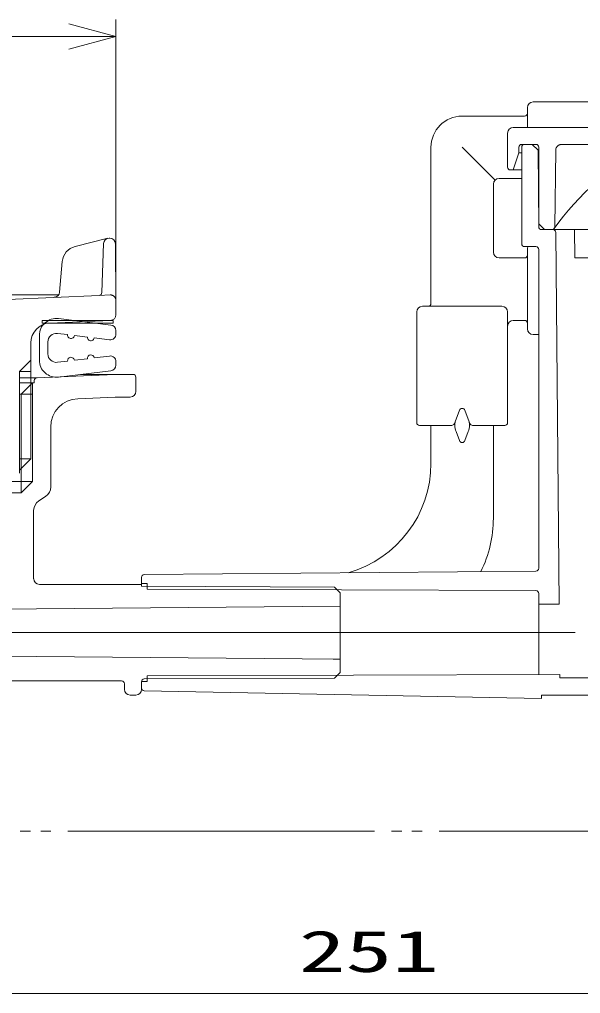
# Model space of a CAD drawing. Units: millimetres on the paper. Extents: x -305 to 305, y -152 to 152.
# Drawn here: x -138.7 to -105.8, y 16.1 to 73.3 of the extents above; entities that cross this region are included whole.
import ezdxf
from ezdxf.enums import TextEntityAlignment as Align

# ---------------------------------------------------------------- set-up
doc = ezdxf.new("R2010")
doc.units = ezdxf.units.MM
for name, pattern in [('LONG_CHAIN', [21, 18, -1, 1, -1]), ('LONG_DASHED2', [13, 12, -1]), ('LONG_DOUBLE_CHAIN', [21.8, 18, -1, 0.6, -0.6, 0.6, -1])]:
    doc.linetypes.add(name, pattern=pattern)
doc.layers.add('0-1_TV', color=7, linetype='Continuous', lineweight=9)
doc.layers.add('0-2_0', color=7, linetype='Continuous', lineweight=9)
doc.styles.add('ＭＳ ゴシック', font='')
doc.styles.get('ＭＳ ゴシック').set_extended_font_data('MS Gothic')

# ---------------------------------------------------------------- blocks, each defined once
blk = doc.blocks.new('_OPEN30')
at = {"layer": '0-2_0'}
blk.add_line((0, 0), (-1, 0), dxfattribs=at)
blk.add_lwpolyline([(-1, 0.2679), (0, 0), (-1, -0.2679)], dxfattribs=at)

msp = doc.modelspace()

# ---------------------------------------------------------------- linework, layer by layer
at = {"layer": '0-1_TV'}
for p, q in [((-133.042, 56.844), (-133.042, 73.35)), ((-185.939, 72.35), (-135.812, 72.35)), ((-108.876, 68.177), (-108.876, 67.012)), ((-102.042, 68.511), (-108.542, 68.511)), ((-112.709, 67.677), (-109.042, 67.677)), ((-100.131, 67.012), (-109.709, 67.012)), ((-110.042, 66.679), (-110.042, 64.679)), ((-114.542, 65.844), (-114.542, 56.677)), ((-112.709, 65.844), (-110.778, 63.913)), ((-109.376, 65.845), (-109.376, 65.512)), ((-108.376, 66.012), (-109.209, 66.012)), ((-109.209, 65.845), (-109.209, 60.179)), ((-108.25, 65.679), (-108.589, 66.012)), ((-108.209, 65.845), (-108.209, 61.345)), ((-109.709, 64.512), (-109.376, 65.512)), ((-109.376, 65.512), (-109.209, 65.512)), ((-108.25, 65.679), (-108.209, 65.679)), ((-108.25, 65.679), (-108.21, 61.177)), ((-108.209, 65.345), (-108.247, 65.345)), ((-108.209, 65.179), (-108.245, 65.179)), ((-109.876, 64.512), (-109.209, 64.512)), ((-110.876, 63.677), (-110.876, 59.677)), ((-110.542, 64.011), (-109.209, 64.011)), ((-108.229, 63.345), (-108.209, 63.345)), ((-108.209, 61.345), (-107.876, 61.012)), ((-108.044, 61.012), (-98.396, 61.012)), ((-107.374, 61.012), (-108.044, 61.012)), ((-107.208, 60.847), (-107.017, 39.012)), ((-135.44, 60.017), (-133.518, 60.501)), ((-133.77, 60.189), (-133.87, 57.31)), ((-133.437, 60.511), (-133.405, 60.511)), ((-133.071, 60.18), (-133.042, 56.847)), ((-109.042, 60.012), (-108.376, 60.012)), ((-108.876, 57.511), (-108.876, 59.844)), ((-108.209, 59.845), (-108.209, 41.124)), ((-136.193, 59.135), (-136.35, 57.338)), ((-109.042, 59.344), (-110.542, 59.344)), ((-108.876, 55.177), (-108.876, 57.511)), ((-145.193, 57.177), (-136.408, 57.177)), ((-134.032, 57.149), (-139.39, 56.915)), ((-133.042, 56.844), (-133.042, 56.01)), ((-115.376, 56.177), (-115.376, 49.677)), ((-112.709, 56.511), (-115.042, 56.511)), ((-112.709, 56.511), (-110.376, 56.511)), ((-110.042, 56.177), (-110.042, 49.677)), ((-137.376, 55.677), (-133.209, 55.677)), ((-137.376, 55.511), (-137.376, 55.677)), ((-137.376, 55.511), (-133.209, 55.511)), ((-133.361, 55.677), (-136.927, 55.521)), ((-133.336, 55.408), (-136.422, 55.781)), ((-133.209, 55.511), (-133.209, 55.677)), ((-109.042, 55.677), (-109.709, 55.677)), ((-135.884, 54.843), (-136.482, 54.915)), ((-133.042, 54.875), (-133.042, 55.077)), ((-138.042, 54.355), (-138.042, 47.544)), ((-137.542, 53.344), (-137.542, 54.788)), ((-137.042, 53.713), (-137.042, 54.419)), ((-134.717, 54.702), (-135.486, 54.795)), ((-133.416, 54.544), (-134.32, 54.654)), ((-108.209, 54.844), (-108.542, 54.844)), ((-138.709, 52.677), (-138.042, 53.344)), ((-135.884, 53.289), (-136.482, 53.217)), ((-134.717, 53.43), (-135.486, 53.337)), ((-133.416, 53.587), (-134.32, 53.478)), ((-133.042, 53.257), (-133.042, 53.055)), ((-138.709, 52.677), (-138.042, 52.677)), ((-138.709, 52.677), (-138.709, 46.711)), ((-133.336, 52.724), (-136.422, 52.351)), ((-138.709, 52.311), (-137.676, 52.311)), ((-137.842, 52.152), (-137.842, 52.011)), ((-133.109, 52.511), (-137.683, 52.311)), ((-135.103, 52.511), (-132.042, 52.511)), ((-131.876, 52.344), (-131.876, 51.511)), ((-138.709, 52.011), (-137.842, 52.011)), ((-137.942, 52.011), (-138.609, 51.344)), ((-137.942, 52.011), (-137.942, 46.211)), ((-138.709, 51.344), (-137.942, 51.344)), ((-138.609, 51.344), (-138.609, 45.544)), ((-133.08, 51.177), (-135.282, 51.081)), ((-133.08, 51.177), (-132.209, 51.177)), ((-113.168, 49.617), (-112.864, 50.404)), ((-113.07, 49.87), (-112.864, 50.404)), ((-112.25, 49.617), (-112.553, 50.404)), ((-112.348, 49.87), (-112.553, 50.404)), ((-136.876, 49.416), (-136.876, 45.901)), ((-113.323, 49.511), (-115.209, 49.511)), ((-114.542, 49.511), (-114.542, 47.277)), ((-110.209, 49.511), (-112.095, 49.511)), ((-110.876, 49.511), (-110.876, 44.058)), ((-113.07, 49.151), (-112.864, 48.617)), ((-112.348, 49.151), (-112.553, 48.617)), ((-138.709, 46.877), (-138.042, 47.544)), ((-138.709, 47.544), (-138.042, 47.544)), ((-144.079, 45.544), (-138.609, 45.544)), ((-137.173, 45.346), (-137.579, 45.075)), ((-137.876, 40.511), (-137.876, 44.521)), ((-131.377, 40.757), (-108.374, 40.958)), ((-137.542, 40.177), (-131.542, 40.177)), ((-131.542, 40.062), (-131.542, 40.59)), ((-131.542, 40.221), (-131.209, 40.221)), ((-131.542, 40.177), (-131.542, 40.062)), ((-131.542, 40.062), (-120.21, 40.012)), ((-131.209, 39.886), (-131.209, 40.221)), ((-108.375, 39.81), (-131.209, 39.886)), ((-119.876, 39.677), (-120.21, 40.012)), ((-119.876, 39.677), (-119.876, 35.011)), ((-108.209, 39.644), (-108.209, 34.879)), ((-108.209, 39.012), (-107.017, 39.012)), ((-119.876, 38.894), (-141.238, 38.708)), ((-119.876, 35.794), (-141.262, 35.981)), ((-119.876, 35.794), (-120.285, 35.794)), ((-119.876, 35.011), (-120.21, 34.676)), ((-132.709, 34.511), (-158.04, 34.511)), ((-132.542, 34.344), (-132.542, 34.011)), ((-131.542, 34.096), (-131.542, 34.467)), ((-131.542, 34.467), (-131.209, 34.467)), ((-131.542, 34.46), (-131.542, 34.011)), ((-131.376, 34.627), (-120.21, 34.676)), ((-106.981, 34.889), (-131.209, 34.802)), ((-131.209, 34.467), (-131.209, 34.802)), ((-106.981, 34.889), (-106.979, 34.679)), ((-106.979, 34.679), (-101.93, 34.679)), ((-108.042, 33.47), (-131.379, 33.929)), ((-131.876, 33.677), (-132.209, 33.677)), ((-60.376, 33.679), (-108.042, 33.679)), ((-108.042, 33.474), (-108.042, 33.679)), ((-79.979, 16.15), (-158.106, 16.15))]:
    msp.add_line(p, q, dxfattribs=at)
at = {"layer": '0-1_TV', "linetype": 'LONG_DASHED2'}
for p, q in [((-104.564, 66.012), (-106.88, 66.012)), ((-107.213, 65.683), (-107.273, 61.177)), ((-107.374, 61.012), (-97.488, 61.012)), ((-106.108, 61.012), (-106.094, 59.345)), ((-106.094, 59.345), (-47.574, 59.345)), ((-133.39, 57.177), (-134.032, 57.149))]:
    msp.add_line(p, q, dxfattribs=at)
at = {"layer": '0-1_TV', "linetype": 'LONG_CHAIN'}
for p, q in [((-160.876, 37.344), (-106.069, 37.344)), ((-134.45, 37.344), (-106.231, 37.344))]:
    msp.add_line(p, q, dxfattribs=at)
at = {"layer": '0-1_TV', "linetype": 'LONG_DOUBLE_CHAIN'}
msp.add_line((-201.261, 25.679), (-5.058, 25.679), dxfattribs=at)
at = {"layer": '0-1_TV'}
msp.add_lwpolyline([(-144.091, 46.211), (-137.942, 46.211), (-138.609, 45.544)], dxfattribs=at)
for centre, radius, start, end in [((-108.542, 68.177), 0.333, 90, 180), ((-112.709, 65.844), 1.833, 90, 180), ((-109.042, 67.844), 0.167, 270, 0), ((-109.709, 66.679), 0.333, 90, 180), ((-109.209, 65.845), 0.167, 90, 180), ((-109.042, 65.845), 0.167, 90, 180), ((-108.376, 65.845), 0.167, 0, 90), ((-93.799, 51.316), 16.667, 118.9869, 144.1324), ((-109.876, 64.679), 0.167, 180, 270), ((-110.542, 63.677), 0.333, 90, 180), ((-108.044, 61.179), 0.167, 180.5, 270), ((-107.44, 61.179), 0.167, 270, 359.2361), ((-107.374, 60.845), 0.167, 0.5, 90), ((-133.437, 60.177), 0.333, 90, 178), ((-133.405, 60.177), 0.333, 0.5, 90), ((-109.042, 60.179), 0.167, 180, 270), ((-135.197, 59.048), 1, 104.1053, 175), ((-110.542, 59.677), 0.333, 180, 270), ((-109.042, 59.511), 0.167, 270, 0), ((-108.542, 59.844), 0.333, 149.7109, 180), ((-108.376, 59.845), 0.167, 0, 90), ((-136.682, 57.367), 0.333, 272.5, 355), ((-134.04, 57.315), 0.167, 272.5, 359), ((-114.709, 56.677), 0.167, 270, 0), ((-115.042, 56.177), 0.333, 90, 180), ((-110.376, 56.177), 0.333, 0, 90), ((-136.876, 54.355), 1.167, 92.5, 180), ((-136.542, 54.788), 1, 83.1102, 180), ((-133.376, 56.01), 0.333, 272.5, 0), ((-109.709, 55.344), 0.333, 90, 180), ((-109.042, 55.511), 0.167, 0, 90), ((-136.542, 54.419), 0.5, 83.1102, 180), ((-133.376, 55.077), 0.333, 0, 83.1102), ((-108.542, 55.177), 0.333, 180, 270), ((-135.685, 54.819), 0.2, 173.1102, 353.1102), ((-134.518, 54.678), 0.2, 173.1102, 353.1102), ((-133.376, 54.875), 0.333, 263.1102, 0), ((-136.542, 53.344), 1, 180, 276.8898), ((-136.542, 53.713), 0.5, 180, 276.8898), ((-135.685, 53.313), 0.2, 6.8898, 186.8898), ((-134.518, 53.454), 0.2, 6.8898, 186.8898), ((-133.376, 53.257), 0.333, 0, 96.8898), ((-133.376, 53.055), 0.333, 276.8898, 0), ((-137.676, 52.144), 0.167, 92.5, 180), ((-132.042, 52.344), 0.167, 0, 90), ((-132.209, 51.511), 0.333, 270, 0), ((-135.209, 49.416), 1.667, 92.5, 180), ((-112.709, 50.344), 0.167, 21.0888, 158.9112), ((-112.709, 50.344), 0.167, 21.0888, 158.9112), ((-112.137, 49.511), 1, 158.9112, 201.0888), ((-113.281, 49.511), 1, 338.9112, 21.0888), ((-115.209, 49.677), 0.167, 180, 270), ((-113.323, 49.677), 0.167, 270, 338.9112), ((-112.095, 49.677), 0.167, 201.0888, 270), ((-110.209, 49.677), 0.167, 270, 0), ((-112.709, 48.677), 0.167, 201.0888, 338.9112), ((-121.209, 47.277), 6.667, 285.7753, 0), ((-137.542, 45.901), 0.667, 303.6901, 0), ((-137.209, 44.521), 0.667, 123.6901, 180), ((-117.876, 44.058), 7, 333.4515, 0), ((-131.376, 40.59), 0.167, 90.5, 180), ((-108.376, 41.124), 0.167, 270.5, 0), ((-137.542, 40.511), 0.333, 180, 270), ((-108.376, 39.644), 0.167, 0, 89.81), ((-132.709, 34.344), 0.167, 0, 90), ((-131.376, 34.46), 0.167, 90.25, 180), ((-132.209, 34.011), 0.333, 180, 270), ((-131.876, 34.011), 0.333, 270, 0), ((-131.376, 34.096), 0.167, 180, 268.874)]:
    msp.add_arc(centre, radius, start, end, dxfattribs=at)
at = {"layer": '0-1_TV', "linetype": 'LONG_DASHED2'}
for centre, start, end in [((-106.88, 65.679), 90, 179.2361), ((-133.376, 56.844), 0, 92.5)]:
    msp.add_arc(centre, 0.333, start, end, dxfattribs=at)

# ---------------------------------------------------------------- block references
at = {"layer": '0-1_TV', "xscale": 2.77, "yscale": 2.77}
msp.add_blockref('_OPEN30', (-133.042, 72.35), dxfattribs=at)

# ---------------------------------------------------------------- texts
at = {"layer": '0-1_TV', "style": 'ＭＳ ゴシック', "width": 1.65}
msp.add_text('251', height=2.441, dxfattribs=at).set_placement((-122.302, 16.68), align=Align.BOTTOM_LEFT)

doc.saveas('drawing.dxf')
